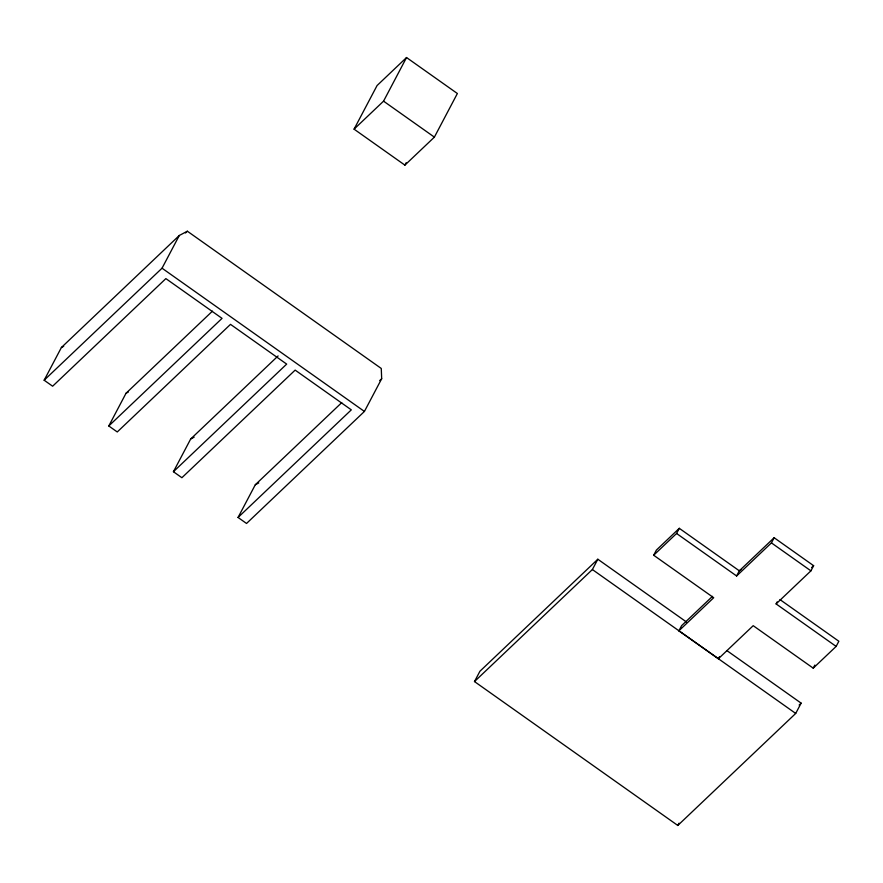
<?xml version="1.0" encoding="UTF-8"?>
<svg xmlns="http://www.w3.org/2000/svg" width="883" height="883" viewBox="0 0 883 883"><rect width="100%" height="100%" fill="white"/><g stroke="black" fill="none" stroke-linecap="round" stroke-linejoin="round"><path stroke-width="1.32" d="M238.057 517.46L351.313 409.855L295.143 370.109L181.898 477.714L173.421 471.721L286.677 364.105L230.507 324.359L117.262 431.964L108.786 425.97L222.041 318.366L165.872 278.609L52.627 386.213L44.15 380.22L61.402 347.505L179.293 235.485L187.362 231.214L381.268 368.465L381.677 378.73L364.425 411.445L246.534 523.464L238.057 517.46L255.308 484.745L341.743 402.626M44.15 380.22L162.042 268.2L179.293 235.485M108.786 425.97L126.037 393.255L212.461 311.136M173.421 471.721L190.673 439.006L278.09 355.937M354.072 129.161L377.074 85.541L406.544 57.538L457.372 93.51L434.381 137.13L404.9 165.132L354.072 129.161L383.553 101.159L406.544 57.538M404.9 165.132L406.18 162.715M726.996 650.672L801.135 703.144L795.704 713.442L677.802 825.462L474.491 681.566L479.922 671.257L597.824 559.237L686.555 622.051M474.491 681.566L592.383 569.546L597.824 559.237M779.932 599.557L838.85 641.257L836.135 646.411L813.232 668.166L753.199 625.683L718.387 658.751L678.895 630.804L713.707 597.725L653.674 555.241L656.389 550.087L679.292 528.321L739.325 570.815L741.069 569.557M653.674 555.241L676.577 533.475L679.292 528.321M678.895 630.804L681.61 625.65L712.449 596.356M676.577 533.475L736.61 575.97L739.325 570.815L774.137 537.736L813.629 565.694L810.914 570.848L776.102 603.917L836.135 646.411M736.61 575.97L771.422 542.89L774.137 537.736M718.387 658.751L719.479 656.698M776.102 603.917L777.183 601.864M677.802 825.462L679.016 823.177M813.232 668.166L814.866 665.076M185.507 232.98L187.362 231.214M379.679 380.628L381.677 378.73M811.643 567.581L813.629 565.694M799.137 705.042L801.135 703.144M61.402 347.505L63.708 346.291M126.037 393.255L128.344 392.03M190.673 439.006L194.128 437.173M255.308 484.745L258.763 482.924M383.553 101.159L434.381 137.13M771.422 542.89L810.914 570.848M592.383 569.546L795.704 713.442M162.042 268.2L364.425 411.445"/></g></svg>
